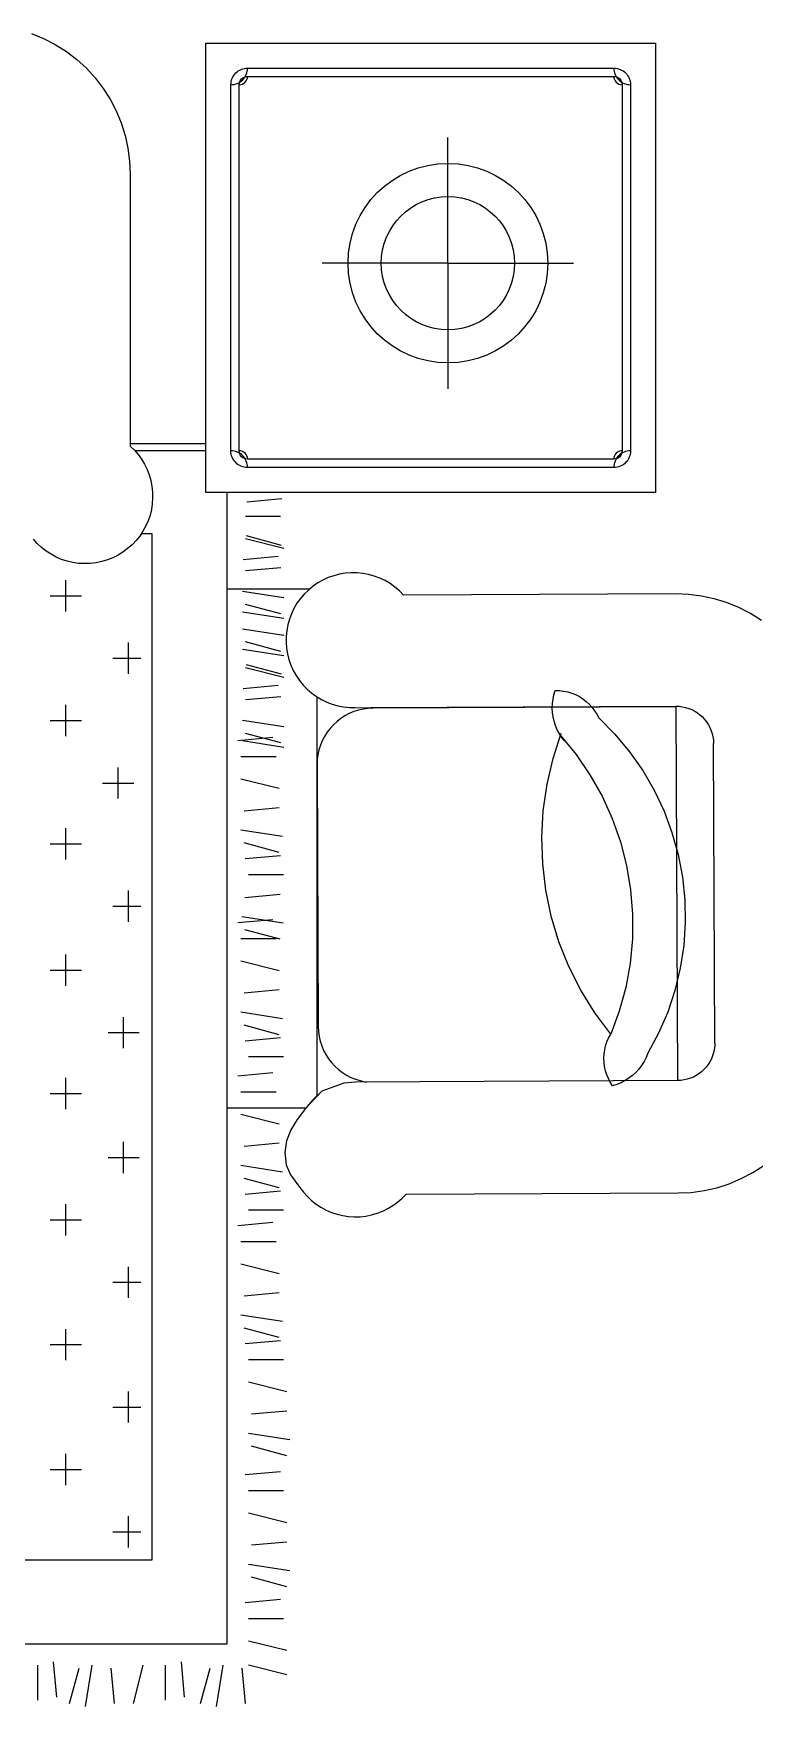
# Model space of a CAD drawing. Header units: millimetres. Extents: x -30782 to 40110, y 35885 to 73818.
# Drawn here: x 14413 to 15281, y 55287 to 57302 of the extents above; entities that cross this region are included whole.
import ezdxf

# ---------------------------------------------------------------- set-up
doc = ezdxf.new("R2010")
doc.units = ezdxf.units.MM

# ---------------------------------------------------------------- blocks, each defined once
blk = doc.blocks.new('A$C186775F1')
for p, q in [((2188.6, 1738.1), (2188.6, 1889.4)), ((2188.6, 1738.1), (2188.6, 1889.4)), ((2188.6, 1738.1), (2037.4, 1738.1)), ((2188.6, 1738.1), (2037.4, 1738.1)), ((2188.6, 1738.1), (2339.9, 1738.1)), ((2188.6, 1738.1), (2188.6, 1586.9)), ((2188.6, 1738.1), (2188.6, 1586.9)), ((2188.6, 1738.1), (2339.9, 1738.1)), ((1806.2, 1521), (1897.3, 1521)), ((1988.7, 1454.2), (1946.4, 1450.3)), ((1988.7, 1454.2), (1946.4, 1450.3)), ((1987.1, 1432.9), (1944.8, 1432.9)), ((1987.1, 1432.9), (1944.8, 1432.9)), ((1991, 1394.4), (1944.8, 1406)), ((1991, 1394.4), (1944.8, 1406)), ((1988.4, 1398.3), (1946.1, 1409.8)), ((1988.4, 1398.3), (1946.1, 1409.8)), ((1984.3, 1384.7), (1942, 1380.8)), ((1984.3, 1384.7), (1942, 1380.8)), ((1987.4, 1371.3), (1945.1, 1367.5)), ((1987.4, 1371.3), (1945.1, 1367.5)), ((1728.8, 1318.8), (1728.8, 1356.4)), ((1728.8, 1318.8), (1728.8, 1356.4)), ((1710, 1337.6), (1747.6, 1337.6)), ((1710, 1337.6), (1747.6, 1337.6)), ((1922.8, 1346), (2022.5, 1346)), ((1991.2, 1334.9), (1941.2, 1342.6)), ((1991.2, 1334.9), (1941.2, 1342.6)), ((1991.2, 1310.3), (1941.2, 1318)), ((1991.2, 1310.3), (1941.2, 1318)), ((1987.4, 1315.7), (1945.1, 1327.2)), ((1987.4, 1315.7), (1945.1, 1327.2)), ((1991.2, 1289.8), (1941.2, 1297.5)), ((1991.2, 1289.8), (1941.2, 1297.5)), ((1804, 1243.7), (1804, 1281.2)), ((1804, 1243.7), (1804, 1281.2)), ((1991.2, 1265.2), (1941.2, 1272.9)), ((1991.2, 1265.2), (1941.2, 1272.9)), ((1987.4, 1270.6), (1945.1, 1282.1)), ((1987.4, 1270.6), (1945.1, 1282.1)), ((1785.2, 1262.4), (1819.1, 1262.4)), ((1785.2, 1262.4), (1819.1, 1262.4)), ((1991, 1239.1), (1944.8, 1250.7)), ((1991, 1239.1), (1944.8, 1250.7)), ((1988.4, 1243), (1946.1, 1254.5)), ((1988.4, 1243), (1946.1, 1254.5)), ((1984.3, 1229.4), (1942, 1225.5)), ((1984.3, 1229.4), (1942, 1225.5)), ((1987.4, 1216), (1945.1, 1212.2)), ((1987.4, 1216), (1945.1, 1212.2)), ((2030.9, 1215.9), (2030.9, 734.8)), ((1728.8, 1168.5), (1728.8, 1206.1)), ((1728.8, 1168.5), (1728.8, 1206.1)), ((1710, 1187.3), (1747.6, 1187.3)), ((1710, 1187.3), (1747.6, 1187.3)), ((1991.2, 1179.6), (1941.2, 1187.3)), ((1991.2, 1179.6), (1941.2, 1187.3)), ((1987.4, 1160.4), (1945.1, 1171.9)), ((1987.4, 1160.4), (1945.1, 1171.9)), ((1977.9, 1166.8), (1935.6, 1163)), ((1977.9, 1166.8), (1935.6, 1163)), ((1991.2, 1155), (1941.2, 1162.7)), ((1991.2, 1155), (1941.2, 1162.7)), ((2509.9, 799), (2508.3, 1159.7)), ((2509.9, 799), (2508.3, 1159.7)), ((1791.7, 1093.4), (1791.7, 1130.9)), ((1791.7, 1093.4), (1791.7, 1130.9)), ((1981.7, 1143.7), (1939.5, 1143.7)), ((1981.7, 1143.7), (1939.5, 1143.7)), ((1772.9, 1112.1), (1810.4, 1112.1)), ((1772.9, 1112.1), (1810.4, 1112.1)), ((1985.6, 1105.3), (1939.5, 1116.8)), ((1985.6, 1105.3), (1939.5, 1116.8)), ((1985.6, 1082.2), (1943.3, 1078.3)), ((1985.6, 1082.2), (1943.3, 1078.3)), ((1728.8, 1020.2), (1728.8, 1057.8)), ((1728.8, 1020.2), (1728.8, 1057.8)), ((1989.4, 1047.6), (1939.5, 1055.3)), ((1989.4, 1047.6), (1939.5, 1055.3)), ((1710, 1039), (1747.6, 1039)), ((1710, 1039), (1747.6, 1039)), ((1985.6, 1028.3), (1943.3, 1039.9)), ((1985.6, 1028.3), (1943.3, 1039.9)), ((1986.9, 1024.5), (1944.6, 1020.7)), ((1986.9, 1024.5), (1944.6, 1020.7)), ((1990.8, 1001.5), (1948.5, 1001.5)), ((1990.8, 1001.5), (1948.5, 1001.5)), ((1804, 945.1), (1804, 982.7)), ((1804, 945.1), (1804, 982.7)), ((1986.6, 977.8), (1944.3, 973.9)), ((1986.6, 977.8), (1944.3, 973.9)), ((1785.2, 963.9), (1819.1, 963.9)), ((1785.2, 963.9), (1819.1, 963.9)), ((1977.9, 947.5), (1935.6, 943.7)), ((1977.9, 947.5), (1935.6, 943.7)), ((1990.4, 943.2), (1940.4, 950.9)), ((1990.4, 943.2), (1940.4, 950.9)), ((1986.6, 923.9), (1944.3, 935.5)), ((1986.6, 923.9), (1944.3, 935.5)), ((1981.7, 924.4), (1939.5, 924.4)), ((1981.7, 924.4), (1939.5, 924.4)), ((1710, 886.7), (1747.6, 886.7)), ((1710, 886.7), (1747.6, 886.7)), ((1728.8, 867.9), (1728.8, 905.5)), ((1728.8, 867.9), (1728.8, 905.5)), ((1985.6, 886), (1939.5, 897.5)), ((1985.6, 886), (1939.5, 897.5)), ((1985.6, 862.9), (1943.3, 859.1)), ((1985.6, 862.9), (1943.3, 859.1)), ((1798.3, 792.8), (1798.3, 830.3)), ((1798.3, 792.8), (1798.3, 830.3)), ((1989.4, 828.3), (1939.5, 836)), ((1989.4, 828.3), (1939.5, 836)), ((1779.5, 811.6), (1817.1, 811.6)), ((1779.5, 811.6), (1817.1, 811.6)), ((1985.6, 809), (1943.3, 820.6)), ((1985.6, 809), (1943.3, 820.6)), ((1986.9, 805.2), (1944.6, 801.4)), ((1986.9, 805.2), (1944.6, 801.4)), ((1990.8, 782.2), (1948.5, 782.2)), ((1990.8, 782.2), (1948.5, 782.2)), ((1728.8, 719.3), (1728.8, 756.9)), ((1728.8, 719.3), (1728.8, 756.9)), ((1977.9, 763), (1935.6, 759.1)), ((1977.9, 763), (1935.6, 759.1)), ((2099.8, 752.1), (2077.2, 752)), ((2099.8, 752.1), (2077.2, 752)), ((1710, 738.1), (1747.6, 738.1)), ((1710, 738.1), (1747.6, 738.1)), ((1981.7, 739.9), (1939.5, 739.9)), ((1981.7, 739.9), (1939.5, 739.9)), ((1922.8, 721), (2017.6, 721)), ((1985.6, 701.4), (1939.5, 713)), ((1985.6, 701.4), (1939.5, 713)), ((1798.3, 642.5), (1798.3, 680)), ((1798.3, 642.5), (1798.3, 680)), ((1985.6, 678.3), (1943.3, 674.5)), ((1985.6, 678.3), (1943.3, 674.5)), ((1779.5, 661.3), (1817.1, 661.3)), ((1779.5, 661.3), (1817.1, 661.3)), ((1989.4, 643.7), (1939.5, 651.4)), ((1989.4, 643.7), (1939.5, 651.4)), ((1985.6, 624.5), (1943.3, 636)), ((1985.6, 624.5), (1943.3, 636)), ((1728.8, 567.3), (1728.8, 604.9)), ((1728.8, 567.3), (1728.8, 604.9)), ((1986.9, 620.7), (1944.6, 616.8)), ((1986.9, 620.7), (1944.6, 616.8)), ((1710, 586.1), (1747.6, 586.1)), ((1710, 586.1), (1747.6, 586.1)), ((1990.8, 597.6), (1948.5, 597.6)), ((1990.8, 597.6), (1948.5, 597.6)), ((1977.9, 582.8), (1935.6, 578.9)), ((1977.9, 582.8), (1935.6, 578.9)), ((1981.7, 559.7), (1939.5, 559.7)), ((1981.7, 559.7), (1939.5, 559.7)), ((1804, 492.2), (1804, 529.7)), ((1804, 492.2), (1804, 529.7)), ((1985.6, 521.2), (1939.5, 532.7)), ((1985.6, 521.2), (1939.5, 532.7)), ((1785.2, 511), (1819.1, 511)), ((1785.2, 511), (1819.1, 511)), ((1985.6, 498.1), (1943.3, 494.3)), ((1985.6, 498.1), (1943.3, 494.3)), ((1989.4, 463.5), (1939.5, 471.2)), ((1989.4, 463.5), (1939.5, 471.2)), ((1728.8, 417), (1728.8, 454.6)), ((1728.8, 417), (1728.8, 454.6)), ((1985.6, 444.3), (1943.3, 455.8)), ((1985.6, 444.3), (1943.3, 455.8)), ((1710, 435.8), (1747.6, 435.8)), ((1710, 435.8), (1747.6, 435.8)), ((1986.9, 440.5), (1944.6, 436.6)), ((1986.9, 440.5), (1944.6, 436.6)), ((1990.8, 417.4), (1948.5, 417.4)), ((1990.8, 417.4), (1948.5, 417.4)), ((1994.6, 378.9), (1948.5, 390.5)), ((1994.6, 378.9), (1948.5, 390.5)), ((1804, 341.9), (1804, 379.4)), ((1804, 341.9), (1804, 379.4)), ((1785.2, 360.7), (1819.1, 360.7)), ((1785.2, 360.7), (1819.1, 360.7)), ((1994.6, 355.9), (1952.3, 352)), ((1994.6, 355.9), (1952.3, 352)), ((1998.4, 321.2), (1948.5, 328.9)), ((1998.4, 321.2), (1948.5, 328.9)), ((1728.8, 266.7), (1728.8, 304.3)), ((1728.8, 266.7), (1728.8, 304.3)), ((1994.6, 302), (1952.3, 313.5)), ((1994.6, 302), (1952.3, 313.5)), ((1710, 285.5), (1747.6, 285.5)), ((1710, 285.5), (1747.6, 285.5)), ((1986.9, 282.8), (1944.6, 278.9)), ((1986.9, 282.8), (1944.6, 278.9)), ((1990.8, 259.7), (1948.5, 259.7)), ((1990.8, 259.7), (1948.5, 259.7)), ((1804, 191.6), (1804, 229.2)), ((1804, 191.6), (1804, 229.2)), ((1994.6, 221.2), (1948.5, 232.8)), ((1994.6, 221.2), (1948.5, 232.8)), ((1785.2, 210.4), (1819.1, 210.4)), ((1785.2, 210.4), (1819.1, 210.4)), ((1994.6, 198.1), (1952.3, 194.3)), ((1994.6, 198.1), (1952.3, 194.3)), ((1998.4, 163.5), (1948.5, 171.2)), ((1998.4, 163.5), (1948.5, 171.2)), ((1994.6, 144.3), (1952.3, 155.8)), ((1994.6, 144.3), (1952.3, 155.8)), ((1986.9, 128.9), (1944.6, 125.1)), ((1986.9, 128.9), (1944.6, 125.1)), ((1990.8, 105.8), (1948.5, 105.8)), ((1990.8, 105.8), (1948.5, 105.8)), ((1994.6, 67.4), (1948.5, 78.9)), ((1994.6, 67.4), (1948.5, 78.9)), ((1694.8, 7.7), (1694.8, 50)), ((1694.8, 7.7), (1694.8, 50)), ((1717.8, 11.5), (1714, 53.8)), ((1717.8, 11.5), (1714, 53.8)), ((1733.2, 3.8), (1744.8, 46.1)), ((1733.2, 3.8), (1744.8, 46.1)), ((1752.5, 0), (1760.2, 50)), ((1752.5, 0), (1760.2, 50)), ((1787.1, 3.8), (1783.2, 46.1)), ((1787.1, 3.8), (1783.2, 46.1)), ((1810.2, 3.8), (1821.7, 50)), ((1810.2, 3.8), (1821.7, 50)), ((1848.6, 7.7), (1848.6, 50)), ((1848.6, 7.7), (1848.6, 50)), ((1871.7, 11.5), (1867.9, 53.8)), ((1871.7, 11.5), (1867.9, 53.8)), ((1890.9, 3.8), (1902.5, 46.1)), ((1890.9, 3.8), (1902.5, 46.1)), ((1910.2, 0), (1917.9, 50)), ((1910.2, 0), (1917.9, 50)), ((1944.8, 3.8), (1940.9, 46.1)), ((1944.8, 3.8), (1940.9, 46.1)), ((1994.6, 38.2), (1948.5, 49.8)), ((1994.6, 38.2), (1948.5, 49.8))]:
    blk.add_line(p, q)
for points in [[(1687.5, 2014.7), (1702, 2008.6), (1716, 2001.4), (1729.3, 1992.9), (1741.8, 1983.3), (1753.4, 1972.7), (1764, 1961.1), (1773.6, 1948.6), (1782, 1935.4), (1789.3, 1921.4), (1795.3, 1906.9), (1800, 1891.9), (1803.4, 1876.5), (1805.5, 1860.9), (1806.2, 1845.2), (1806.2, 1517.9), (1811.2, 1513), (1815.8, 1507.7), (1819.9, 1502), (1823.5, 1495.9), (1826.6, 1489.6), (1829.1, 1483.1), (1831, 1476.3), (1832.3, 1469.4), (1833.1, 1462.4), (1833.2, 1455.4), (1832.7, 1448.4), (1831.7, 1441.5), (1830, 1434.6), (1827.7, 1428), (1824.9, 1421.6), (1821.5, 1415.4), (1817.6, 1409.5), (1813.2, 1404.1), (1808.4, 1399), (1803.1, 1394.3), (1797.5, 1390.1), (1791.5, 1386.5), (1785.2, 1383.3), (1778.7, 1380.7), (1771.9, 1378.7), (1765.1, 1377.3), (1758.1, 1376.5), (1751.1, 1376.3), (1744.1, 1376.6), (1737.1, 1377.6), (1730.3, 1379.2), (1723.6, 1381.4), (1717.1, 1384.2), (1710.9, 1387.5), (1705, 1391.3), (1699.5, 1395.6), (1694.3, 1400.4), (1689.6, 1405.6)], [(1687.5, 2014.7), (1702, 2008.6), (1716, 2001.4), (1729.3, 1992.9), (1741.8, 1983.3), (1753.4, 1972.7), (1764, 1961.1), (1773.6, 1948.6), (1782, 1935.4), (1789.3, 1921.4), (1795.3, 1906.9), (1800, 1891.9), (1803.4, 1876.5), (1805.5, 1860.9), (1806.2, 1845.2), (1806.2, 1517.9), (1811.2, 1513), (1815.8, 1507.7), (1819.9, 1502), (1823.5, 1495.9), (1826.6, 1489.6), (1829.1, 1483.1), (1831, 1476.3), (1832.3, 1469.4), (1833.1, 1462.4), (1833.2, 1455.4), (1832.7, 1448.4), (1831.7, 1441.5), (1830, 1434.6), (1827.7, 1428), (1824.9, 1421.6), (1821.5, 1415.4), (1817.6, 1409.5), (1813.2, 1404.1), (1808.4, 1399), (1803.1, 1394.3), (1797.5, 1390.1), (1791.5, 1386.5), (1785.2, 1383.3), (1778.7, 1380.7), (1771.9, 1378.7), (1765.1, 1377.3), (1758.1, 1376.5), (1751.1, 1376.3), (1744.1, 1376.6), (1737.1, 1377.6), (1730.3, 1379.2), (1723.6, 1381.4), (1717.1, 1384.2), (1710.9, 1387.5), (1705, 1391.3), (1699.5, 1395.6), (1694.3, 1400.4), (1689.6, 1405.6)], [(177.2, 1512.1), (66.1, 1512.1), (66.1, 75.5), (1922.8, 75.5), (1922.8, 893.4)], [(1897.3, 1512.1), (1812, 1512.1)], [(1922.8, 866.8), (1922.8, 1462)], [(66.1, 1432.9), (66.1, 75.5), (1922.8, 75.5), (1922.8, 893.4)], [(168.3, 1412.2), (168.3, 176.8), (1832.6, 176.8), (1832.6, 1412.2), (1819.4, 1412.2)], [(168.3, 1412.2), (168.3, 176.8), (1832.6, 176.8), (1832.6, 1412.2), (1819.4, 1412.2)], [(2063.2, 750.8), (2037, 741.2), (2017, 720.3), (2007.1, 706.9), (1999.6, 694.6), (1994.4, 681.1), (1992.1, 667.1), (1993.9, 652.5), (1999.2, 640.2), (2010.5, 625.2), (2014.7, 619.6), (2019.4, 614.3), (2024.5, 609.5), (2030, 605.1), (2035.8, 601.3), (2042, 597.9), (2048.5, 595.1), (2055.1, 592.9), (2062, 591.2), (2068.9, 590.2), (2075.9, 589.7), (2082.9, 589.9), (2089.9, 590.7), (2096.8, 592), (2103.6, 594), (2110.1, 596.5), (2116.4, 599.6), (2122.4, 603.3), (2128.1, 607.4), (2133.4, 612), (2138.3, 617), (2465.6, 618.5), (2481.3, 619.2), (2496.9, 621.3), (2512.2, 624.8), (2527.2, 629.6), (2541.7, 635.7), (2555.6, 643), (2568.9, 651.5)], [(2566, 1307.7), (2552.7, 1316.1), (2538.7, 1323.3), (2524.1, 1329.3), (2509.1, 1333.9), (2493.7, 1337.3), (2478.1, 1339.3), (2462.4, 1339.9), (2135.1, 1338.5), (2130.2, 1343.5), (2124.8, 1348.1), (2119.1, 1352.2), (2113, 1355.8), (2106.6, 1358.8), (2100, 1361.3), (2093.2, 1363.2), (2086.2, 1364.4), (2079.2, 1365.1), (2072.1, 1365.2), (2065.1, 1364.6), (2058.1, 1363.5), (2051.3, 1361.7), (2044.6, 1359.4)], [(2037, 741.2), (2025.7, 730.3), (2017, 720.3), (2007.1, 706.9), (1999.6, 694.6), (1994.4, 681.1), (1992.1, 667.1), (1993.9, 652.5), (1999.2, 640.2), (2010.5, 625.2), (2014.7, 619.6), (2019.4, 614.3), (2024.5, 609.5), (2030, 605.1), (2035.8, 601.3), (2042, 597.9), (2048.5, 595.1), (2055.1, 592.9), (2062, 591.2), (2068.9, 590.2), (2075.9, 589.7), (2082.9, 589.9), (2089.9, 590.7), (2096.8, 592), (2103.6, 594), (2110.1, 596.5), (2116.4, 599.6), (2122.4, 603.3), (2128.1, 607.4), (2133.4, 612), (2138.3, 617), (2465.6, 618.5), (2481.3, 619.2), (2496.9, 621.3), (2512.2, 624.8), (2527.2, 629.6), (2541.7, 635.7), (2555.6, 643), (2568.9, 651.5)], [(2566, 1307.7), (2552.7, 1316.1), (2538.7, 1323.3), (2524.1, 1329.3), (2509.1, 1333.9), (2493.7, 1337.3), (2478.1, 1339.3), (2462.4, 1339.9), (2135.1, 1338.5), (2130.2, 1343.5), (2124.8, 1348.1), (2119.1, 1352.2), (2113, 1355.8), (2106.6, 1358.8), (2100, 1361.3), (2093.2, 1363.2), (2086.2, 1364.4), (2079.2, 1365.1), (2072.1, 1365.2), (2065.1, 1364.6), (2058.1, 1363.5), (2051.3, 1361.7), (2044.6, 1359.4), (2038.2, 1356.5), (2032, 1353), (2026.2, 1349), (2020.7, 1344.5), (2015.7, 1339.6), (2011.1, 1334.2), (2006.9, 1328.5), (2003.3, 1322.4), (2000.3, 1316), (1997.8, 1309.4), (1995.9, 1302.6), (1994.6, 1295.7), (1993.9, 1288.6), (1993.8, 1281.6), (1994.3, 1274.5), (1995.4, 1267.5), (1997.2, 1260.7), (1999.5, 1254), (2002.4, 1247.6), (2005.8, 1241.4), (2009.8, 1235.6), (2014.3, 1230.1), (2019.2, 1225), (2024.6, 1220.4), (2030.3, 1216.3), (2036.4, 1212.6), (2042.7, 1209.6), (2049.3, 1207), (2056.1, 1205.1), (2063.1, 1203.8), (2070.1, 1203), (2077.1, 1202.9), (2074.6, 1202.8)], [(2328.9, 1162.8), (2325.6, 1167), (2322.7, 1171.5), (2320.2, 1176.3), (2318.1, 1181.3), (2316.4, 1186.4), (2315.2, 1191.7), (2314.5, 1197), (2314.2, 1202.4), (2314.4, 1207.8), (2315.1, 1213.2), (2316.2, 1218.4), (2317.8, 1223.6), (2322.9, 1223.5), (2327.9, 1222.9), (2332.8, 1221.8), (2337.6, 1220.4), (2342.3, 1218.5), (2346.8, 1216.2), (2351.1, 1213.5), (2355.1, 1210.4), (2358.8, 1207), (2362.2, 1203.2), (2365.2, 1199.2), (2367.9, 1194.9), (2370.2, 1190.4), (2389.6, 1170.8), (2407.3, 1149.7), (2423.1, 1127.1), (2436.9, 1103.3), (2448.7, 1078.4), (2458.3, 1052.6), (2465.7, 1026), (2470.9, 998.9), (2473.7, 971.5), (2474.2, 944), (2472.4, 916.5), (2468.2, 889.2), (2461.8, 862.4), (2453.1, 836.3), (2442.2, 811), (2429.2, 786.7), (2427.2, 781.6), (2424.7, 776.7), (2421.8, 772.1), (2418.5, 767.7), (2414.8, 763.7), (2410.8, 760), (2406.5, 756.7), (2401.9, 753.7), (2397, 751.2), (2392, 749.1), (2386.8, 747.5), (2384, 751.7), (2381.7, 756.2), (2379.7, 760.8), (2378.2, 765.7), (2377.1, 770.6), (2376.5, 775.6), (2376.3, 780.6), (2376.6, 785.7), (2377.3, 790.7), (2378.4, 795.6), (2380, 800.4), (2382, 805), (2384.5, 809.5), (2365.3, 835.2), (2348.5, 862.5), (2334.1, 891.1), (2322.2, 920.9), (2313, 951.6), (2306.5, 983), (2302.7, 1014.8), (2301.6, 1046.8), (2303.4, 1078.8), (2307.9, 1110.6), (2315.2, 1141.8), (2325.1, 1172.3)], [(2328.9, 1162.8), (2325.6, 1167), (2322.7, 1171.5), (2320.2, 1176.3), (2318.1, 1181.3), (2316.4, 1186.4), (2315.2, 1191.7), (2314.5, 1197), (2314.2, 1202.4), (2314.4, 1207.8), (2315.1, 1213.2), (2316.2, 1218.4), (2317.8, 1223.6), (2322.9, 1223.5), (2327.9, 1222.9), (2332.8, 1221.8), (2337.6, 1220.4), (2342.3, 1218.5), (2346.8, 1216.2), (2351.1, 1213.5), (2355.1, 1210.4), (2358.8, 1207), (2362.2, 1203.2), (2365.2, 1199.2), (2367.9, 1194.9), (2370.2, 1190.4), (2389.6, 1170.8), (2407.3, 1149.7), (2423.1, 1127.1), (2436.9, 1103.3), (2448.7, 1078.4), (2458.3, 1052.6), (2465.7, 1026), (2470.9, 998.9), (2473.7, 971.5), (2474.2, 944), (2472.4, 916.5), (2468.2, 889.2), (2461.8, 862.4), (2453.1, 836.3), (2442.2, 811), (2429.2, 786.7), (2427.2, 781.6), (2424.7, 776.7), (2421.8, 772.1), (2418.5, 767.7), (2414.8, 763.7), (2410.8, 760), (2406.5, 756.7), (2401.9, 753.7), (2397, 751.2), (2392, 749.1), (2386.8, 747.5), (2384, 751.7), (2381.7, 756.2), (2379.7, 760.8), (2378.2, 765.7), (2377.1, 770.6), (2376.5, 775.6), (2376.3, 780.6), (2376.6, 785.7), (2377.3, 790.7), (2378.4, 795.6), (2380, 800.4), (2382, 805), (2384.5, 809.5), (2365.3, 835.2), (2348.5, 862.5), (2334.1, 891.1), (2322.2, 920.9), (2313, 951.6), (2306.5, 983), (2302.7, 1014.8), (2301.6, 1046.8), (2303.4, 1078.8), (2307.9, 1110.6), (2315.2, 1141.8), (2325.1, 1172.3)], [(2463, 1203.9), (2098.5, 1202.3), (2092.6, 1202), (2086.8, 1201.2), (2081, 1199.9), (2075.4, 1198.1), (2069.9, 1195.9), (2064.7, 1193.1), (2059.8, 1189.9), (2055.1, 1186.3), (2050.8, 1182.3), (2046.8, 1177.9), (2043.2, 1173.2), (2040.1, 1168.2), (2037.4, 1163), (2035.1, 1157.5), (2033.4, 1151.9), (2032.1, 1146.1), (2031.4, 1140.3), (2031.2, 1134.4), (2032.5, 818.6), (2032.5, 818.8)], [(2463, 1203.9), (2098.5, 1202.3), (2092.6, 1202), (2086.8, 1201.2), (2081, 1199.9), (2075.4, 1198.1), (2069.9, 1195.9), (2064.7, 1193.1), (2059.8, 1189.9), (2055.1, 1186.3), (2050.8, 1182.3), (2046.8, 1177.9), (2043.2, 1173.2), (2040.1, 1168.2), (2037.4, 1163), (2035.1, 1157.5), (2033.4, 1151.9), (2032.1, 1146.1), (2031.4, 1140.3), (2031.2, 1134.4), (2032.5, 818.6), (2032.5, 818.8)], [(2074.6, 1202.8), (2095.3, 1202.9), (2463, 1204.6), (2465, 753.7), (2077.2, 752), (2063.2, 750.8)], [(2074.6, 1202.8), (2095.3, 1202.9), (2463, 1204.6), (2465, 753.7), (2077.2, 752), (2063.2, 750.8)], [(2463, 1204.6), (2466.9, 1204.5), (2470.8, 1204), (2474.7, 1203.1), (2478.4, 1202), (2482.1, 1200.5), (2485.6, 1198.7), (2488.9, 1196.6), (2492, 1194.2), (2494.9, 1191.6), (2497.6, 1188.7), (2500, 1185.6), (2502.2, 1182.2), (2504, 1178.8), (2505.5, 1175.1), (2506.7, 1171.4), (2507.6, 1167.6), (2508.1, 1163.7), (2508.3, 1159.7)], [(2463, 1204.6), (2466.9, 1204.5), (2470.8, 1204), (2474.7, 1203.1), (2478.4, 1202), (2482.1, 1200.5), (2485.6, 1198.7), (2488.9, 1196.6), (2492, 1194.2), (2494.9, 1191.6), (2497.6, 1188.7), (2500, 1185.6), (2502.2, 1182.2), (2504, 1178.8), (2505.5, 1175.1), (2506.7, 1171.4), (2507.6, 1167.6), (2508.1, 1163.7), (2508.3, 1159.7)], [(2324.1, 1169.3), (2342.8, 1146.4), (2359.6, 1122), (2374.1, 1096.2), (2386.3, 1069.3), (2396.2, 1041.3), (2403.6, 1012.7), (2408.5, 983.5), (2410.9, 954), (2410.7, 924.4), (2407.9, 894.9), (2402.6, 865.8), (2394.7, 837.2), (2384.5, 809.5)], [(2324.1, 1169.3), (2342.8, 1146.4), (2359.6, 1122), (2374.1, 1096.2), (2386.3, 1069.3), (2396.2, 1041.3), (2403.6, 1012.7), (2408.5, 983.5), (2410.9, 954), (2410.7, 924.4), (2407.9, 894.9), (2402.6, 865.8), (2394.7, 837.2), (2384.5, 809.5)], [(2032.5, 818.8), (2032.8, 812.9), (2033.6, 807), (2034.9, 801.3), (2036.7, 795.7), (2039, 790.2), (2041.7, 785), (2044.9, 780), (2048.6, 775.4), (2052.6, 771), (2056.9, 767.1), (2061.6, 763.5), (2066.6, 760.4), (2071.9, 757.6), (2077.3, 755.4), (2083, 753.7), (2088.7, 752.4), (2091.1, 752.1)], [(2032.5, 818.8), (2032.8, 812.9), (2033.6, 807), (2034.9, 801.3), (2036.7, 795.7), (2039, 790.2), (2041.7, 785), (2044.9, 780), (2048.6, 775.4), (2052.6, 771), (2056.9, 767.1), (2061.6, 763.5), (2066.6, 760.4), (2071.9, 757.6), (2077.3, 755.4), (2083, 753.7), (2088.7, 752.4), (2091.1, 752.1)], [(2509.9, 799), (2509.7, 795.1), (2509.2, 791.2), (2508.4, 787.3), (2507.2, 783.6), (2505.7, 779.9), (2503.9, 776.4), (2501.8, 773.1), (2499.4, 770), (2496.8, 767.1), (2493.9, 764.4), (2490.8, 762), (2487.5, 759.9), (2484, 758), (2480.4, 756.5), (2476.6, 755.3), (2472.8, 754.5), (2468.9, 753.9), (2465, 753.7)]]:
    blk.add_lwpolyline(points)
blk.add_lwpolyline([(2438.4, 1462), (1897.3, 1462), (1897.3, 2003.1), (2438.4, 2003.1)], close=True)
blk.add_lwpolyline([(2438.4, 1462), (1897.3, 1462), (1897.3, 2003.1), (2438.4, 2003.1)], close=True)
for points in [[(2388.3, 1492), (1947.4, 1492, 0.414214), (1927.4, 1512.1), (1927.4, 1953, 0.414214), (1947.4, 1973), (2388.3, 1973, 0.414214), (2408.3, 1953), (2408.3, 1512.1, 0.414214)], [(2388.3, 1492), (1947.4, 1492, -0.414214), (1927.4, 1512.1), (1927.4, 1953, -0.414214), (1947.4, 1973), (2388.3, 1973, -0.414214), (2408.3, 1953), (2408.3, 1512.1, -0.414214)], [(2388.3, 1502.1), (1947.4, 1502.1, 0.414214), (1937.4, 1512.1), (1937.4, 1953, 0.414214), (1947.4, 1963), (2388.3, 1963, 0.414214), (2398.3, 1953), (2398.3, 1512.1, 0.414214)], [(2388.3, 1502.1), (1947.4, 1502.1, -0.414214), (1937.4, 1512.1), (1937.4, 1953, -0.414214), (1947.4, 1963), (2388.3, 1963, -0.414214), (2398.3, 1953), (2398.3, 1512.1, -0.414214)]]:
    blk.add_lwpolyline(points, format="xyb", close=True)
for radius in [120.2, 120.2, 80.2, 80.2]:
    blk.add_circle((2188.6, 1738.1), radius)

msp = doc.modelspace()

# ---------------------------------------------------------------- block references
msp.add_blockref('A$C186775F1', (12722.9, 55287.3))

doc.saveas('drawing.dxf')
